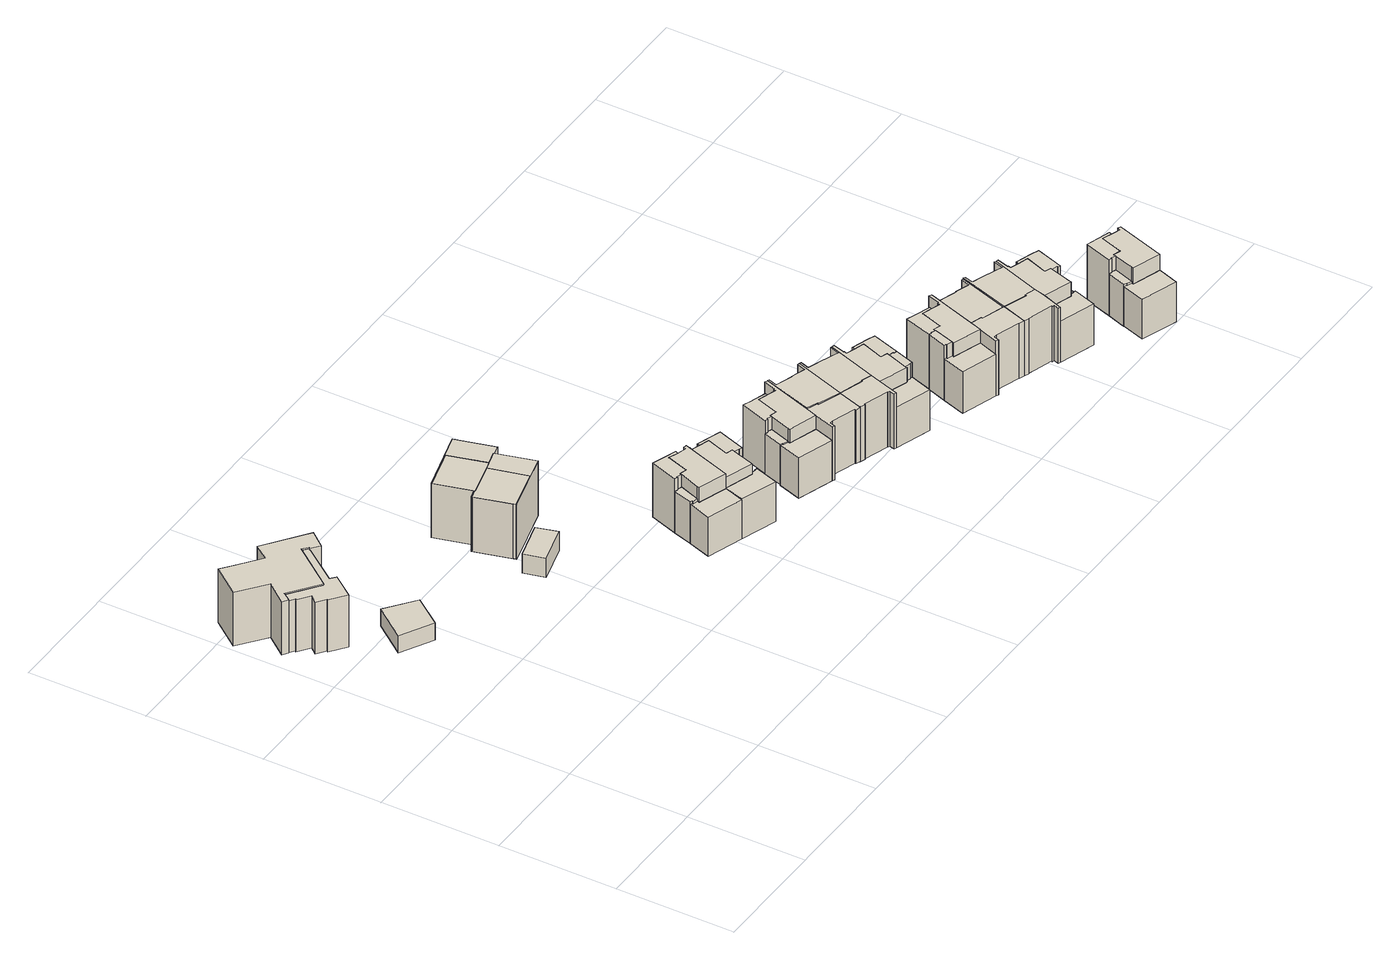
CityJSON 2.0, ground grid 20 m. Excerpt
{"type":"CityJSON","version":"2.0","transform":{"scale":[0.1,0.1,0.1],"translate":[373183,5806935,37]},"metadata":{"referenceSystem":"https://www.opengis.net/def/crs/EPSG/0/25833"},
"CityObjects":{
"building1":{"type":"Building","attributes":{"Gemeindeschluessel":"11000006","function":"31001_1010"},"address":[{"country":"Germany","locality":"Berlin","thoroughfareNumber":"1","thoroughfareName":"Via Tilia"}],"children":["building1-1","building1-2"]},
"building1-1":{"type":"BuildingPart","attributes":{"BezugspunktDach":"2200","measuredHeight":9.8,"storeysAboveGround":3},"parents":["building1"],"geometry":[{"type":"MultiSurface","lod":"1","boundaries":[[[0,1,2,3,4,5,6,7,8,9,10,11,12,13,14,15]],[[16,17,18,19,20,21,22,23,24,25,26,27,28,29,30,31]],[[16,31,15,14]],[[17,16,14,13]],[[18,17,13,12]],[[19,18,12,11]],[[20,19,11,10]],[[21,20,10,9]],[[22,21,9,8]],[[23,22,8,7]],[[24,23,7,6],[32,33,34,35]],[[25,24,33,36,37,34,6,5]],[[26,25,36,38,39,37,5,4]],[[40,39,41,4,3]],[[27,26,38,42]],[[28,27,42,43,44,40,3,2]],[[29,28,2,1]],[[30,29,1,0]],[[31,30,0,15]],[[34,33,32,35]],[[34,37,36,33]],[[37,39,38,36]],[[42,38,41,39,40]],[[40,44,43,42]]]}]},
"building1-2":{"type":"BuildingPart","attributes":{"BezugspunktDach":"2200","measuredHeight":9.55,"storeysAboveGround":3},"parents":["building1"],"geometry":[{"type":"MultiSurface","lod":"1","boundaries":[[[45,46,47,48,49,50,51,52,53,35,34,37,39,40,44]],[[42,38,36,33,32,54,55,56,57,58,59,60,61,62,43]],[[54,32,35,53]],[[55,54,53,52]],[[56,55,52,51]],[[57,56,51,50]],[[58,57,50,49]],[[59,58,49,48]],[[60,59,48,47]],[[61,60,47,46]],[[62,61,46,45]],[[43,62,45,44]],[[43,44,40,42]],[[38,42,40,39]],[[63,36,38,39,37]],[[33,36,37,34]],[[32,33,34,35]]]}]},
"building2":{"type":"Building","attributes":{"Gemeindeschluessel":"11000006","BezugspunktDach":"2200","function":"31001_2463","measuredHeight":3.12,"storeysAboveGround":1},"address":[{"country":"Germany","locality":"Berlin","thoroughfareNumber":"1 (1)","thoroughfareName":"Via Tilia"}],"geometry":[{"type":"Solid","lod":"1","boundaries":[[[[64,65,66,67]],[[68,69,70,71]],[[68,71,67,66]],[[69,68,66,65]],[[70,69,65,64]],[[71,70,64,67]]]]}]},
"building3":{"type":"Building","attributes":{"Gemeindeschluessel":"11000006","BezugspunktDach":"2200","function":"31001_2463","measuredHeight":3.45,"storeysAboveGround":1},"address":[{"country":"Germany","locality":"Berlin","thoroughfareNumber":"25 (1)","thoroughfareName":"Via Tilia"}],"geometry":[{"type":"Solid","lod":"1","boundaries":[[[[72,73,74,75]],[[76,77,78,79]],[[76,79,75,74]],[[77,76,74,73]],[[78,77,73,72]],[[79,78,72,75]]]]}]},
"building4":{"type":"Building","attributes":{"Gemeindeschluessel":"11000006","function":"31001_1010"},"address":[{"country":"Germany","locality":"Berlin","thoroughfareNumber":"25","thoroughfareName":"Via Tilia"}],"children":["building4-1","building4-2"]},
"building4-1":{"type":"BuildingPart","attributes":{"BezugspunktDach":"2200","measuredHeight":10,"storeysAboveGround":3},"parents":["building4"],"geometry":[{"type":"MultiSurface","lod":"1","boundaries":[[[80,81,82,83,84,85,86]],[[87,88,89,90,91,92,93]],[[88,87,85,84]],[[89,88,84,83]],[[87,93,86,85,94]],[[90,89,83,82]],[[91,90,82,81]],[[92,91,81,80]],[[93,92,80,86]]]}]},
"building4-2":{"type":"BuildingPart","attributes":{"BezugspunktDach":"2200","measuredHeight":10.01,"storeysAboveGround":3},"parents":["building4"],"geometry":[{"type":"MultiSurface","lod":"1","boundaries":[[[95,96,97,98,99,83,82,81,80,86,85,100,101]],[[102,87,93,92,91,90,89,103,104,105,106,107,108]],[[102,108,101,100]],[[87,102,100,85]],[[87,85,87,93]],[[92,93,92,80]],[[91,92,91,81]],[[89,90,82,90,89,83]],[[103,89,83,99]],[[104,103,99,98]],[[105,104,98,97]],[[106,105,97,96]],[[107,106,96,95]],[[108,107,95,101]],[[93,87,85,86]],[[86,80,92,93]],[[80,81,91,92]],[[90,91,81,82]]]}]},
"building5":{"type":"Building","attributes":{"Gemeindeschluessel":"11000006","function":"31001_1010"},"address":[{"country":"Germany","locality":"Berlin","thoroughfareNumber":"24","thoroughfareName":"Via Tilia"}],"children":["building5-1","building5-2"]},
"building5-1":{"type":"BuildingPart","attributes":{"BezugspunktDach":"2200","measuredHeight":9.81,"storeysAboveGround":3},"parents":["building5"],"geometry":[{"type":"MultiSurface","lod":"1","boundaries":[[[109,110,111,112,113]],[[114,115,116,117,118]],[[114,118,114,112]],[[115,114,115,111]],[[116,115,111,110]],[[117,116,110,109]],[[117,119,117,118]],[[113,112,114,118]],[[112,111,115,114]],[[118,117,119,109,113]]]}]},
"building5-2":{"type":"BuildingPart","attributes":{"BezugspunktDach":"2200","measuredHeight":9.88,"storeysAboveGround":3},"parents":["building5"],"geometry":[{"type":"MultiSurface","lod":"1","boundaries":[[[100,85,84,120,121,99,98,97,122,123,124]],[[125,126,127,128,115,114,118,117,129,130,131]],[[125,131,124,123]],[[126,125,123,122]],[[127,126,122,97]],[[128,127,97,98]],[[115,128,98,99]],[[114,112,111,115,99,121]],[[113,112,121,120]],[[109,113,132,120,84]],[[129,117,84,85]],[[130,129,85,100]],[[131,130,100,124]],[[115,111,112,114]],[[118,114,112,113]],[[117,118,132,113,109]]]}]},
"building6":{"type":"Building","attributes":{"Gemeindeschluessel":"11000006","BezugspunktDach":"2200","function":"51009_1610","measuredHeight":7.59,"storeysAboveGround":0},"address":[{"country":"Germany","locality":"Berlin"}],"geometry":[{"type":"Solid","lod":"1","boundaries":[[[[133,134,135,136,137,138,139,140]],[[141,142,143,144,145,146,147,148]],[[141,148,140,139]],[[142,141,139,138]],[[143,142,138,137]],[[144,143,137,136]],[[145,144,136,135]],[[146,145,135,134]],[[147,146,134,133]],[[148,147,133,140]]]]}]},
"building7":{"type":"Building","attributes":{"Gemeindeschluessel":"11000006","function":"31001_1010"},"address":[{"country":"Germany","locality":"Berlin","thoroughfareNumber":"36","thoroughfareName":"Stubenrauchstraße"}],"children":["building7-1","building7-2","building7-3"]},
"building7-1":{"type":"BuildingPart","attributes":{"BezugspunktDach":"2200","measuredHeight":9.9,"storeysAboveGround":3},"parents":["building7"],"geometry":[{"type":"MultiSurface","lod":"1","boundaries":[[[149,150,151,152,153,154,155,156,157,158,159]],[[145,144,160,161,162,163,164,165,166,167,168]],[[145,169,170,159,158]],[[144,145,158,157]],[[161,160,156,160,161,171]],[[162,161,155,154],[161,162,154,155]],[[164,163,153,152]],[[165,164,152,151]],[[166,165,151,150]],[[167,166,150,149]],[[170,172,149,159]],[[168,170,169,145]],[[160,144,157,156]],[[171,161,160,156,155]],[[163,162,154,153]],[[168,167,173,172,170]]]}]},
"building7-2":{"type":"BuildingPart","attributes":{"BezugspunktDach":"2200","measuredHeight":7.17,"storeysAboveGround":3},"parents":["building7"],"geometry":[{"type":"MultiSurface","lod":"1","boundaries":[[[174,172,170,169,175,176,177,178]],[[148,147,146,145,168,167,179,180]],[[148,180,178,177]],[[147,148,177,176]],[[146,147,176,175]],[[145,146,175,169]],[[145,169,145,168]],[[168,181,168,167]],[[179,167,172,174]],[[180,179,174,178]],[[168,145,169,170]],[[167,168,181,170,172]]]}]},
"building7-3":{"type":"BuildingPart","attributes":{"BezugspunktDach":"2200","measuredHeight":9.88,"storeysAboveGround":3},"parents":["building7"],"geometry":[{"type":"MultiSurface","lod":"1","boundaries":[[[182,183,157,156,155,154,153,184,185,186]],[[187,188,163,162,161,160,144,143,142,141]],[[187,141,186,185]],[[188,187,185,184]],[[163,188,184,153]],[[143,144,157,183]],[[142,143,183,182]],[[141,142,182,186]],[[162,163,153,154]],[[162,154,155,161]],[[160,161,155,156,189]],[[160,156,157,144]]]}]},
"building8":{"type":"Building","attributes":{"Gemeindeschluessel":"11000006","function":"31001_1010"},"address":[{"country":"Germany","locality":"Berlin","thoroughfareNumber":"38","thoroughfareName":"Stubenrauchstraße"}],"children":["building8-1","building8-2","building8-3"]},
"building8-1":{"type":"BuildingPart","attributes":{"BezugspunktDach":"2200","measuredHeight":9.18,"storeysAboveGround":3},"parents":["building8"],"geometry":[{"type":"MultiSurface","lod":"1","boundaries":[[[190,191,192,193,194,195,196,197,198,199,200]],[[166,201,202,203,204,205,206,207,208,209,167]],[[166,167,200,199]],[[201,166,199,198]],[[202,201,198,197]],[[203,202,197,196]],[[204,203,196,210,211]],[[205,204,211,212]],[[206,205,194,212,213]],[[207,206,213,214,192]],[[208,207,192,191]],[[215,216,191,190]],[[167,217,215,209,190,200]],[[211,210,196,195]],[[212,211,195,194]],[[213,212,194,193,218]],[[193,192,214,213]],[[209,208,216,215]],[[209,215,217,167]]]}]},
"building8-2":{"type":"BuildingPart","attributes":{"BezugspunktDach":"2200","measuredHeight":7.27,"storeysAboveGround":3},"parents":["building8"],"geometry":[{"type":"MultiSurface","lod":"1","boundaries":[[[219,220,221,222,216,215,217,223]],[[167,209,208,224,225,226,227,179]],[[167,179,223,217]],[[209,167,217,167,209,215]],[[209,215,209,208]],[[224,208,216,222]],[[225,224,222,221]],[[226,225,221,220]],[[227,226,220,219]],[[179,227,219,223]],[[208,209,215,216]]]}]},
"building8-3":{"type":"BuildingPart","attributes":{"BezugspunktDach":"2200","measuredHeight":9.13,"storeysAboveGround":3},"parents":["building8"],"geometry":[{"type":"Solid","lod":"1","boundaries":[[[[195,194,193,192,228,229,230,231,232,196]],[[233,234,235,236,237,214,213,212,211,210]],[[233,210,196,232]],[[234,233,232,231]],[[235,234,231,230]],[[236,235,230,229]],[[237,236,229,228]],[[214,237,228,192]],[[213,214,192,193]],[[212,213,193,194]],[[211,212,194,195]],[[211,195,196,210]]]]}]},
"building9":{"type":"Building","attributes":{"Gemeindeschluessel":"11000006","BezugspunktDach":"2200","function":"51009_1610","measuredHeight":3,"storeysAboveGround":0},"address":[{"country":"Germany","locality":"Berlin"}],"geometry":[{"type":"Solid","lod":"1","boundaries":[[[[238,239,240,241,242,243,244,245]],[[214,237,236,235,246,247,248,249]],[[214,249,245,244]],[[237,214,244,243]],[[236,237,243,242]],[[235,236,242,241]],[[246,235,241,240]],[[247,246,240,239]],[[248,247,239,238]],[[249,248,238,245]]]]}]},
"building10":{"type":"Building","attributes":{"Gemeindeschluessel":"11000006","BezugspunktDach":"2200","function":"51009_1610","measuredHeight":7.39,"storeysAboveGround":0},"address":[{"country":"Germany","locality":"Berlin"}],"geometry":[{"type":"Solid","lod":"1","boundaries":[[[[250,251,252,253,254,255,256,257]],[[258,259,260,261,262,263,264,265]],[[258,265,257,256]],[[259,258,256,255]],[[260,259,255,254]],[[261,260,254,253]],[[262,261,253,252]],[[263,262,252,251]],[[264,263,251,250]],[[265,264,250,257]]]]}]},
"building11":{"type":"Building","attributes":{"Gemeindeschluessel":"11000006","function":"31001_1010"},"address":[{"country":"Germany","locality":"Berlin","thoroughfareNumber":"40","thoroughfareName":"Stubenrauchstraße"}],"children":["building11-1","building11-2","building11-3"]},
"building11-1":{"type":"BuildingPart","attributes":{"BezugspunktDach":"2200","measuredHeight":9.84,"storeysAboveGround":3},"parents":["building11"],"geometry":[{"type":"MultiSurface","lod":"1","boundaries":[[[266,267,268,269,270,271,272,273,274,275,276,277,278,279]],[[262,261,280,281,282,283,284,285,286,287,288,289,290,291]],[[292,293,279,278]],[[261,262,278,277]],[[280,261,294,295,276]],[[281,280,276,295,296]],[[282,281,275,296,297]],[[283,282,274,297,298]],[[284,283,273,272]],[[285,284,272,271]],[[286,285,271,270]],[[287,286,270,269]],[[288,287,269,268]],[[289,288,268,267]],[[290,289,267,266]],[[291,293,299,290,266,279]],[[262,291,293,292]],[[277,276,295,294]],[[296,295,276,275]],[[297,296,275,274]],[[298,297,274,273]],[[290,299,293,291]]]}]},
"building11-2":{"type":"BuildingPart","attributes":{"BezugspunktDach":"2200","measuredHeight":9.75,"storeysAboveGround":3},"parents":["building11"],"geometry":[{"type":"Solid","lod":"1","boundaries":[[[[300,301,277,276,275,274,273,302,303,304,305]],[[306,307,308,298,297,296,295,294,309,310,311]],[[306,311,305,304]],[[307,306,304,303]],[[308,307,303,302]],[[298,308,302,273]],[[309,294,277,301]],[[310,309,301,300]],[[311,310,300,305]],[[298,273,274,297]],[[296,297,274,275]],[[295,296,275,276]],[[294,295,276,277]]]]}]},
"building11-3":{"type":"BuildingPart","attributes":{"BezugspunktDach":"2200","measuredHeight":7.32,"storeysAboveGround":3},"parents":["building11"],"geometry":[{"type":"MultiSurface","lod":"1","boundaries":[[[312,299,293,292,313,314,315,316]],[[317,318,319,320,321,322,323,324]],[[317,324,316,315]],[[318,317,315,314]],[[319,318,314,313]],[[320,319,313,292]],[[321,320,292,262,291]],[[322,321,293,291,290,325]],[[323,322,299,312]],[[324,323,312,316]],[[291,262,292,293]],[[325,290,291,293,299]]]}]},
"building12":{"type":"Building","attributes":{"Gemeindeschluessel":"11000006","function":"31001_1010"},"address":[{"country":"Germany","locality":"Berlin","thoroughfareNumber":"42","thoroughfareName":"Stubenrauchstraße"}],"children":["building12-1","building12-2","building12-3"]},
"building12-1":{"type":"BuildingPart","attributes":{"BezugspunktDach":"2200","measuredHeight":9.93,"storeysAboveGround":3},"parents":["building12"],"geometry":[{"type":"MultiSurface","lod":"1","boundaries":[[[326,327,328,329,330,331,332,333,334,335,336,337]],[[288,338,339,340,341,342,343,344,345,346,347,289]],[[288,289,337,336]],[[338,288,336,335]],[[339,338,348,349,350,351,335,334]],[[352,350,334,333]],[[340,339,349,353]],[[341,340,333,332]],[[342,341,332,331]],[[343,342,331,330]],[[344,343,330,329]],[[345,344,329,328]],[[354,355,356,357,328,327]],[[358,355,327,326]],[[289,267,358,359,326,337]],[[351,350,349,348]],[[353,349,350,352]],[[346,345,357,356,355,354]],[[360,347,346,361,355,358]],[[347,359,358,267,289]]]}]},
"building12-2":{"type":"BuildingPart","attributes":{"BezugspunktDach":"2200","measuredHeight":9.9,"storeysAboveGround":3},"parents":["building12"],"geometry":[{"type":"MultiSurface","lod":"1","boundaries":[[[362,363,364,365,366,367,368,356,355,358,267,266,369]],[[322,370,371,372,373,374,375,376,377,378,379,380,323]],[[322,323,369,266]],[[370,322,266,267]],[[371,370,289,347,381]],[[372,371,358,347,346]],[[373,372,346,345]],[[374,373,356,368]],[[375,374,368,367]],[[376,375,367,366]],[[377,376,366,365]],[[378,377,365,364]],[[379,378,364,363]],[[380,379,363,362]],[[323,380,362,369]],[[381,347,289,382,267,358]],[[346,347,358,355]],[[345,346,361,355,356]]]}]},
"building12-3":{"type":"BuildingPart","attributes":{"BezugspunktDach":"2200","measuredHeight":7.1,"storeysAboveGround":3},"parents":["building12"],"geometry":[{"type":"Solid","lod":"1","boundaries":[[[[352,383,384,351,350]],[[348,385,386,353,349]],[[385,348,351,384]],[[386,385,384,383]],[[353,386,383,352]],[[349,350,351,348]],[[349,353,352,350]]]]}]},
"building13":{"type":"Building","attributes":{"Gemeindeschluessel":"11000006","function":"31001_1010"},"address":[{"country":"Germany","locality":"Berlin","thoroughfareNumber":"44","thoroughfareName":"Stubenrauchstraße"}],"children":["building13-1","building13-2","building13-3"]},
"building13-1":{"type":"BuildingPart","attributes":{"BezugspunktDach":"2200","measuredHeight":9.98,"storeysAboveGround":3},"parents":["building13"],"geometry":[{"type":"MultiSurface","lod":"1","boundaries":[[[387,388,389,390,391,392,393,394,395,329,328]],[[396,397,398,399,400,401,402,403,404,405,373]],[[396,373,328,329]],[[397,396,329,395]],[[398,397,395,394]],[[399,398,394,393]],[[400,399,406,407,408,409,393,392]],[[410,408,407,411,401,400,392,391]],[[402,401,391,390]],[[403,402,390,389]],[[409,408,407,406]],[[411,407,408,410]],[[404,403,389,388]],[[404,388,387,405]],[[373,405,387,328,412]]]}]},
"building13-2":{"type":"BuildingPart","attributes":{"BezugspunktDach":"2200","measuredHeight":10.04,"storeysAboveGround":3},"parents":["building13"],"geometry":[{"type":"MultiSurface","lod":"1","boundaries":[[[413,414,415,416,417,418,419,420,389,388,387,328,421]],[[422,423,424,425,426,427,428,429,430,431,432,433,434]],[[422,434,421,328]],[[423,422,373,405]],[[424,423,405,404]],[[425,424,388,404,403]],[[426,425,389,420]],[[427,426,420,419]],[[428,427,419,418]],[[429,428,418,417]],[[430,429,417,416]],[[431,430,416,415]],[[432,431,415,414]],[[433,432,414,413]],[[434,433,413,421]],[[405,373,328,387]],[[404,405,387,388]],[[403,404,388,389,435]]]}]},
"building13-3":{"type":"BuildingPart","attributes":{"BezugspunktDach":"2200","measuredHeight":7.15,"storeysAboveGround":3},"parents":["building13"],"geometry":[{"type":"MultiSurface","lod":"1","boundaries":[[[408,410,436,409]],[[437,411,407,406]],[[437,406,409,436]],[[411,437,436,410]],[[407,411,410,408]],[[438,406,407,439,408,409]]]}]},
"building14":{"type":"Building","attributes":{"Gemeindeschluessel":"11000006","function":"31001_1010"},"address":[{"country":"Germany","locality":"Berlin","thoroughfareNumber":"46","thoroughfareName":"Stubenrauchstraße"}],"children":["building14-1","building14-2","building14-3"]},
"building14-1":{"type":"BuildingPart","attributes":{"BezugspunktDach":"2200","measuredHeight":10.05,"storeysAboveGround":3},"parents":["building14"],"geometry":[{"type":"MultiSurface","lod":"1","boundaries":[[[440,441,442,443,444,445,446,447,448,449,450,390,389,420]],[[425,451,452,453,454,455,456,457,458,459,460,461,462,426]],[[425,426,420,389]],[[451,425,389,390]],[[452,451,390,450]],[[453,452,450,449]],[[454,453,449,448]],[[455,454,448,447]],[[456,455,447,446]],[[457,456,463,464,445]],[[458,457,464,465]],[[459,458,444,465,466]],[[460,459,443,466,467]],[[461,460,442,441]],[[462,468,469,470,441,440]],[[471,468,472,440,420]],[[446,445,464,463]],[[465,464,445,444]],[[466,465,444,443]],[[467,466,443,442]],[[461,470,469,468,462]],[[473,426,462,472,468,471]]]}]},
"building14-2":{"type":"BuildingPart","attributes":{"BezugspunktDach":"2200","measuredHeight":9.99,"storeysAboveGround":3},"parents":["building14"],"geometry":[{"type":"Solid","lod":"1","boundaries":[[[[445,444,443,442,474,475,476,477,478,479,446]],[[480,481,482,483,484,485,467,466,465,464,463]],[[480,463,446,479]],[[481,480,479,478]],[[482,481,478,477]],[[483,482,477,476]],[[484,483,476,475]],[[485,484,475,474]],[[467,485,474,442]],[[466,467,442,443]],[[465,466,443,444]],[[464,465,444,445]],[[463,464,445,446]]]]}]},
"building14-3":{"type":"BuildingPart","attributes":{"BezugspunktDach":"2200","measuredHeight":7.41,"storeysAboveGround":3},"parents":["building14"],"geometry":[{"type":"MultiSurface","lod":"1","boundaries":[[[486,487,488,489,469,468,471,490]],[[426,462,461,491,492,493,494,427]],[[426,427,490,471]],[[462,495,462,461]],[[491,461,469,489]],[[492,491,489,488]],[[493,492,488,487]],[[494,493,487,486]],[[427,494,486,490]],[[462,426,471,468,496]],[[461,462,495,468,469]]]}]},
"building15":{"type":"Building","attributes":{"Gemeindeschluessel":"11000006","BezugspunktDach":"2200","function":"51009_1610","measuredHeight":10.05,"storeysAboveGround":0},"address":[{"country":"Germany","locality":"Berlin"}],"geometry":[{"type":"Solid","lod":"1","boundaries":[[[[497,498,499,476,475,474,442,441]],[[460,500,501,502,493,492,491,461]],[[460,461,441,442]],[[500,460,442,474]],[[501,500,474,475]],[[502,501,475,476]],[[493,502,476,499]],[[492,493,499,498]],[[491,492,498,497]],[[461,491,497,441]]]]}]},
"building16":{"type":"Building","attributes":{"Gemeindeschluessel":"11000006","BezugspunktDach":"2200","function":"51009_1610","measuredHeight":10.04,"storeysAboveGround":0},"address":[{"country":"Germany","locality":"Berlin"}],"geometry":[{"type":"Solid","lod":"1","boundaries":[[[[503,504,505,506,507,508,509,510]],[[511,512,513,514,515,516,517,518]],[[511,518,510,509]],[[512,511,509,508]],[[513,512,508,507]],[[514,513,507,506]],[[515,514,506,505]],[[516,515,505,504]],[[517,516,504,503]],[[518,517,503,510]]]]}]},
"building17":{"type":"Building","attributes":{"Gemeindeschluessel":"11000006","function":"31001_1010"},"address":[{"country":"Germany","locality":"Berlin","thoroughfareNumber":"48","thoroughfareName":"Stubenrauchstraße"}],"children":["building17-1","building17-2","building17-3"]},
"building17-1":{"type":"BuildingPart","attributes":{"BezugspunktDach":"2200","measuredHeight":10.05,"storeysAboveGround":3},"parents":["building17"],"geometry":[{"type":"MultiSurface","lod":"1","boundaries":[[[519,520,521,522,523,524,525,526,527,528,529,506,505,530]],[[515,514,531,532,533,534,535,536,537,538,539,540,541,542]],[[515,542,543,542,515,544,545,530,505]],[[514,515,505,506]],[[531,514,546,547]],[[532,531,529,547,548]],[[533,532,528,548,549]],[[534,533,549,550]],[[535,534,526,525]],[[536,535,525,524]],[[537,536,524,523]],[[538,537,523,522]],[[539,538,522,521]],[[540,539,521,520]],[[541,540,520,519]],[[545,551,519,530]],[[545,544,515,542,543]],[[547,546,506,529]],[[548,547,529,528]],[[549,548,528,527]],[[550,549,527,526]],[[542,541,551,545]]]}]},
"building17-2":{"type":"BuildingPart","attributes":{"BezugspunktDach":"2200","measuredHeight":10.02,"storeysAboveGround":3},"parents":["building17"],"geometry":[{"type":"MultiSurface","lod":"1","boundaries":[[[508,507,506,529,528,527,526,552,553,554,509]],[[555,556,557,550,549,548,547,546,558,559,560]],[[555,560,509,554]],[[556,555,554,553]],[[557,556,553,552]],[[550,557,552,526]],[[558,546,506,507]],[[559,558,507,508]],[[560,559,508,509]],[[561,549,550,526,527]],[[548,549,527,528]],[[547,548,528,529]],[[547,529,506,546]]]}]},
"building17-3":{"type":"BuildingPart","attributes":{"BezugspunktDach":"2200","measuredHeight":7.55,"storeysAboveGround":3},"parents":["building17"],"geometry":[{"type":"MultiSurface","lod":"1","boundaries":[[[562,551,545,544,563,564,565,566]],[[518,517,516,515,542,541,567,568]],[[518,568,566,565]],[[517,518,565,564]],[[516,517,564,563]],[[515,516,563,544]],[[567,541,551,562]],[[568,567,562,566]],[[542,515,569,544,545]],[[570,541,542,571,545,551]]]}]},
"building18":{"type":"Building","attributes":{"Gemeindeschluessel":"11000006","function":"31001_1010"},"address":[{"country":"Germany","locality":"Berlin","thoroughfareNumber":"50","thoroughfareName":"Stubenrauchstraße"}],"children":["building18-1","building18-2","building18-3"]},
"building18-1":{"type":"BuildingPart","attributes":{"BezugspunktDach":"2200","measuredHeight":9.9,"storeysAboveGround":3},"parents":["building18"],"geometry":[{"type":"MultiSurface","lod":"1","boundaries":[[[572,573,574,575,576,577,578,579,580,581,582,583]],[[539,584,585,586,587,588,589,590,591,592,593,540]],[[539,540,583,582]],[[584,539,582,581]],[[594,595,584,581,580]],[[586,596,594,580,579]],[[587,586,579,578]],[[588,587,578,577]],[[589,588,577,576]],[[590,589,576,575]],[[591,590,575,574]],[[592,573,592,593]],[[540,593,572,593,540,583]],[[585,584,595,594]],[[594,596,586,585]],[[592,591,574,573]],[[593,592,573,572]]]}]},
"building18-2":{"type":"BuildingPart","attributes":{"BezugspunktDach":"2200","measuredHeight":7.67,"storeysAboveGround":3},"parents":["building18"],"geometry":[{"type":"Solid","lod":"1","boundaries":[[[[596,597,598,595,594]],[[584,599,587,586,585]],[[599,584,595,598]],[[587,599,598,597]],[[586,587,597,596]],[[584,585,594,595]],[[596,594,585,586]]]]}]},
"building18-3":{"type":"BuildingPart","attributes":{"BezugspunktDach":"2200","measuredHeight":10.04,"storeysAboveGround":3},"parents":["building18"],"geometry":[{"type":"MultiSurface","lod":"1","boundaries":[[[600,601,602,603,604,605,606,607,608,609,520,519,610]],[[541,540,593,592,591,611,612,613,614,615,616,617,567]],[[541,567,610,519]],[[540,541,519,520]],[[572,583,520,609]],[[573,572,609,608]],[[618,574,573,592,608,607]],[[611,591,607,606]],[[612,611,606,605]],[[613,612,605,604]],[[614,613,604,603]],[[615,614,603,602]],[[616,615,602,601]],[[617,616,601,600]],[[567,617,600,610]],[[619,593,540,583,572]],[[592,593,572,573]],[[591,592,573,574,618]]]}]},
"building19":{"type":"Building","attributes":{"Gemeindeschluessel":"11000006","function":"31001_1010"},"address":[{"country":"Germany","locality":"Berlin","thoroughfareNumber":"52","thoroughfareName":"Stubenrauchstraße"}],"children":["building19-1","building19-2","building19-3"]},
"building19-1":{"type":"BuildingPart","attributes":{"BezugspunktDach":"2200","measuredHeight":10.08,"storeysAboveGround":3},"parents":["building19"],"geometry":[{"type":"MultiSurface","lod":"1","boundaries":[[[620,621,622,623,624,625,626,627,628,629,607]],[[590,630,631,632,633,634,635,636,637,638,591]],[[590,591,607,629]],[[630,590,629,628]],[[631,630,628,627]],[[632,631,627,626]],[[639,640,632,626,625]],[[634,641,639,633,625,624]],[[635,634,624,623]],[[636,635,623,622]],[[622,636,637,642,637,636,622,621]],[[643,633,632,640,639]],[[633,639,641,634]],[[638,637,621,620]],[[591,638,620,607]]]}]},
"building19-2":{"type":"BuildingPart","attributes":{"BezugspunktDach":"2200","measuredHeight":10.06,"storeysAboveGround":3},"parents":["building19"],"geometry":[{"type":"MultiSurface","lod":"1","boundaries":[[[644,645,646,647,648,649,650,651,622,621,620,607,606]],[[591,638,637,636,652,653,654,655,656,657,658,659,611]],[[591,611,606,607]],[[652,636,622,651]],[[653,652,651,650]],[[654,653,650,649]],[[655,654,649,648]],[[656,655,648,647]],[[657,656,647,646]],[[658,657,646,645]],[[659,658,645,644]],[[611,659,644,606]],[[638,591,607,620]],[[637,638,660,620,621]],[[636,637,661,621,622]]]}]},
"building19-3":{"type":"BuildingPart","attributes":{"BezugspunktDach":"2200","measuredHeight":7.5,"storeysAboveGround":3},"parents":["building19"],"geometry":[{"type":"MultiSurface","lod":"1","boundaries":[[[639,641,662,640]],[[663,634,633,632]],[[663,632,640,662]],[[634,663,662,641]],[[634,641,639,633]],[[664,632,633,639,640]]]}]},
"building20":{"type":"Building","attributes":{"Gemeindeschluessel":"11000006","function":"31001_1010"},"address":[{"country":"Germany","locality":"Berlin","thoroughfareNumber":"54","thoroughfareName":"Stubenrauchstraße"}],"children":["building20-1","building20-2","building20-3"]},
"building20-1":{"type":"BuildingPart","attributes":{"BezugspunktDach":"2200","measuredHeight":10.07,"storeysAboveGround":3},"parents":["building20"],"geometry":[{"type":"MultiSurface","lod":"1","boundaries":[[[665,666,667,668,669,670,671,672,673,674,675,623,622,651]],[[636,635,676,677,678,679,680,681,682,683,684,685,686,652]],[[636,652,651,622]],[[635,636,622,623]],[[676,635,623,675]],[[677,676,675,674]],[[678,677,674,673]],[[679,678,673,672]],[[680,679,672,671]],[[681,680,671,670],[680,681,670,671]],[[681,670,681,682]],[[685,684,667,666]],[[686,685,686,687,688,666,665]],[[689,687,665,651]],[[652,686,652,690]],[[682,681,670,669,691]],[[683,682,669,668]],[[684,683,668,667]],[[688,687,686,685]],[[690,652,686,687,689]]]}]},
"building20-2":{"type":"BuildingPart","attributes":{"BezugspunktDach":"2200","measuredHeight":10.07,"storeysAboveGround":3},"parents":["building20"],"geometry":[{"type":"MultiSurface","lod":"1","boundaries":[[[670,669,668,667,692,693,694,695,696,697,671]],[[698,699,700,701,702,703,684,683,682,681,680]],[[698,680,671,697]],[[699,698,697,696]],[[700,699,696,695]],[[701,700,695,694]],[[702,701,694,693]],[[703,702,693,692]],[[684,703,692,667]],[[683,684,667,668]],[[704,682,683,668,669]],[[681,682,669,670]],[[705,680,681,670,671]]]}]},
"building20-3":{"type":"BuildingPart","attributes":{"BezugspunktDach":"2200","measuredHeight":7.44,"storeysAboveGround":3},"parents":["building20"],"geometry":[{"type":"Solid","lod":"1","boundaries":[[[[706,707,708,709,688,687,689,710]],[[652,686,685,711,712,713,714,653]],[[652,653,710,689]],[[711,685,688,709]],[[712,711,709,708]],[[713,712,708,707]],[[714,713,707,706]],[[653,714,706,710]],[[686,652,689,687]],[[686,687,688,685]]]]}]},
"building21":{"type":"Building","attributes":{"Gemeindeschluessel":"11000006","BezugspunktDach":"2200","function":"51009_1610","measuredHeight":7.04,"storeysAboveGround":0},"address":[{"country":"Germany","locality":"Berlin"}],"geometry":[{"type":"Solid","lod":"1","boundaries":[[[[715,716,717,718,719,720,721,722]],[[684,703,702,701,713,712,711,685]],[[684,685,722,721]],[[703,684,721,720]],[[702,703,720,719]],[[701,702,719,718]],[[713,701,718,717]],[[712,713,717,716]],[[711,712,716,715]],[[685,711,715,722]]]]}]},
"building22":{"type":"Building","attributes":{"Gemeindeschluessel":"11000006","BezugspunktDach":"2200","function":"51009_1610","measuredHeight":7.71,"storeysAboveGround":0},"address":[{"country":"Germany","locality":"Berlin"}],"geometry":[{"type":"Solid","lod":"1","boundaries":[[[[723,724,725,726,727,728,729,730]],[[731,732,733,734,735,736,737,738]],[[731,738,730,729]],[[732,731,729,728]],[[733,732,728,727]],[[734,733,727,726]],[[735,734,726,725]],[[736,735,725,724]],[[737,736,724,723]],[[738,737,723,730]]]]}]},
"building23":{"type":"Building","attributes":{"Gemeindeschluessel":"11000006","function":"31001_1010"},"address":[{"country":"Germany","locality":"Berlin","thoroughfareNumber":"56","thoroughfareName":"Stubenrauchstraße"}],"children":["building23-1","building23-2","building23-3"]},
"building23-1":{"type":"BuildingPart","attributes":{"BezugspunktDach":"2200","measuredHeight":10.24,"storeysAboveGround":3},"parents":["building23"],"geometry":[{"type":"MultiSurface","lod":"1","boundaries":[[[739,740,741,742,743,744,745,746,747,748,749]],[[735,734,750,751,752,753,754,755,756,757,758]],[[735,758,759,760,761,762,749,748]],[[734,735,748,747]],[[754,753,743,742]],[[755,754,742,741]],[[756,755,741,740]],[[757,756,740,739]],[[758,757,763,759,762,764,739,749]],[[762,761,760,759]],[[750,734,747,746]],[[750,746,745,751]],[[752,751,745,744]],[[753,752,744,743]],[[764,762,759,763]]]}]},
"building23-2":{"type":"BuildingPart","attributes":{"BezugspunktDach":"2200","measuredHeight":10.26,"storeysAboveGround":3},"parents":["building23"],"geometry":[{"type":"Solid","lod":"1","boundaries":[[[[765,766,747,746,745,744,743,767,768,769]],[[770,771,753,752,751,750,734,733,732,731]],[[770,731,769,768]],[[771,770,768,767]],[[753,771,767,743]],[[750,751,750,746]],[[750,746,750,734]],[[733,734,747,766]],[[732,733,766,765]],[[731,732,765,769]],[[752,753,743,744]],[[751,752,744,745]],[[745,746,750,751]],[[734,750,746,747]]]]}]},
"building23-3":{"type":"BuildingPart","attributes":{"BezugspunktDach":"2200","measuredHeight":7.35,"storeysAboveGround":3},"parents":["building23"],"geometry":[{"type":"Solid","lod":"1","boundaries":[[[[772,764,762,761,773,774,775,776]],[[777,778,779,760,759,763,780,781]],[[777,781,776,775]],[[778,777,775,774]],[[779,778,774,773]],[[760,779,773,761]],[[780,763,764,772]],[[781,780,772,776]],[[759,760,761,762]],[[763,759,762,764]]]]}]}
},
"vertices":[
[48,737,106],[20,701,106],[29,695,106],[39,708,106],[88,671,106],[142,742,106],[152,734,106],[150,732,106],[164,721,106],[185,747,106],[115,800,106],[97,776,106],[93,779,106],[58,806,106],[39,821,106],[2,773,106],[39,821,8],[58,806,8],[93,779,8],[97,776,8],[115,800,8],[185,747,8],[164,721,8],[150,732,8],[152,734,8],[142,742,8],[88,671,8],[39,708,8],[29,695,8],[20,701,8],[48,737,8],[2,773,8],[150,732,9],[152,734,9],[152,734,104],[150,732,104],[142,742,9],[142,742,104],[88,671,9],[88,671,104],[39,708,104],[88,671,69],[39,708,9],[29,695,9],[29,695,104],
[38,688,104],[36,687,104],[56,672,104],[46,660,104],[61,649,104],[60,647,104],[86,627,104],[114,664,104],[105,672,104],[105,672,9],[114,664,9],[86,627,9],[60,647,9],[61,649,9],[46,660,9],[56,672,9],[36,687,9],[38,688,9],[142,742,67],
[165,528,40],[201,576,40],[153,613,40],[111,558,40],[153,613,9],[201,576,9],[165,528,9],[111,558,9],
[383,470,38],[448,487,38],[438,523,38],[374,506,38],[438,523,3],[448,487,3],[383,470,3],[374,506,3],
[396,529,105],[465,547,105],[449,610,105],[448,611,105],[393,597,105],[392,598,105],[379,594,105],[392,598,5],[393,597,5],[448,611,5],[449,610,5],[465,547,5],[396,529,5],[379,594,5],[392,598,60],
[396,528,105],[502,556,105],[485,619,105],[484,621,105],[462,615,105],[392,599,105],[378,595,105],[392,599,5],[462,615,5],[484,621,5],[485,619,5],[502,556,5],[396,528,5],[378,595,5],
[393,597,104],[448,611,104],[462,615,104],[445,679,104],[376,661,104],[445,679,6],[462,615,6],[448,611,6],[393,597,6],[376,661,6],[393,597,30],
[376,661,105],[445,679,105],[500,623,105],[482,690,105],[375,661,105],[482,690,6],[500,623,6],[485,619,6],[484,621,6],[392,598,6],[392,599,6],[375,661,6],[376,661,80],
[565,332,79],[565,330,79],[573,328,79],[585,362,79],[576,365,79],[576,363,79],[571,365,79],[561,333,79],[571,365,3],[576,363,3],[576,365,3],[585,362,3],[573,328,3],[565,330,3],[565,332,3],[561,333,3],
[620,308,102],[648,392,102],[642,393,102],[641,389,102],[626,393,102],[610,399,102],[598,362,102],[586,365,102],[585,362,102],[573,328,102],[572,324,102],[586,365,3],[598,362,3],[610,399,3],[626,393,3],[641,389,3],[642,393,3],[648,392,3],[620,308,3],[572,324,3],[573,328,75],[572,324,75],[598,362,63],[620,308,75],[620,308,33],
[609,274,75],[565,330,75],[565,332,75],[561,333,75],[548,294,75],[609,274,3],[548,294,3],[572,324,58],
[576,363,102],[576,365,102],[628,398,102],[587,412,102],[571,365,102],[587,412,3],[628,398,3],[586,365,28],
[668,292,95],[669,295,95],[680,330,95],[682,334,95],[670,337,95],[683,375,95],[667,380,95],[652,385,95],[654,390,95],[648,392,95],[620,308,95],[654,390,3],[652,385,3],[667,380,3],[683,375,3],[670,337,3],[682,334,3],[680,330,3],[669,295,3],[668,292,3],[667,380,4],[683,375,4],[670,337,4],[682,334,4],[680,330,4],[668,292,76],[669,295,76],[620,308,76],[682,334,22],
[670,253,76],[683,293,76],[678,294,76],[678,293,76],[609,274,76],[678,293,3],[678,294,3],[683,293,3],[670,253,3],
[689,327,95],[689,326,95],[693,324,95],[709,371,95],[668,385,95],[668,385,4],[709,371,4],[693,324,4],[689,326,4],[689,327,4],
[678,293,34],[678,294,34],[683,293,34],[693,324,34],[689,326,34],[689,327,34],[680,330,34],[669,295,34],[683,293,4],[678,294,4],[678,293,4],[669,295,4],
[753,291,77],[753,290,77],[761,287,77],[773,322,77],[765,325,77],[764,323,77],[759,325,77],[749,293,77],[759,325,3],[764,323,3],[765,325,3],[773,322,3],[761,287,3],[753,290,3],[753,291,3],[749,293,3],
[808,268,101],[815,288,101],[843,371,101],[838,373,101],[831,353,101],[830,353,101],[829,349,101],[814,354,101],[798,359,101],[786,322,101],[774,325,101],[773,322,101],[761,287,101],[760,284,101],[774,325,3],[786,322,3],[798,359,3],[814,354,3],[829,349,3],[830,353,3],[831,353,3],[838,373,3],[843,371,3],[815,288,3],[808,268,3],[760,284,3],[761,287,76],[760,284,76],[773,322,4],[774,325,4],[786,322,4],[798,359,4],[814,354,4],[808,268,76],
[764,323,101],[765,325,101],[815,358,101],[788,367,101],[775,372,101],[759,325,101],[775,372,4],[788,367,4],[815,358,4],[765,325,4],[764,323,4],[759,325,4],
[797,234,76],[753,290,76],[753,291,76],[749,293,76],[736,254,76],[749,293,2],[753,291,2],[753,290,2],[761,287,2],[760,284,2],[808,268,2],[797,234,2],[736,254,2],[808,268,9],
[834,281,102],[833,279,102],[872,265,102],[901,352,102],[898,353,102],[893,338,102],[869,346,102],[869,345,102],[840,355,102],[845,370,102],[843,371,102],[815,288,102],[845,370,3],[840,355,3],[869,345,3],[869,346,3],[893,338,3],[898,353,3],[901,352,3],[872,265,3],[833,279,3],[834,281,3],[845,370,4],[840,355,4],[840,355,75],[845,370,75],[869,345,75],[869,345,4],[833,279,29],[833,279,101],[872,265,101],[872,265,52],[834,281,101],[834,281,27],[834,281,95],[833,279,52],
[801,232,101],[804,241,101],[808,240,101],[808,241,101],[850,227,101],[850,225,101],[858,223,101],[797,234,101],[815,288,2],[834,281,2],[833,279,2],[872,265,2],[858,223,2],[850,225,2],[850,227,2],[808,241,2],[808,240,2],[804,241,2],[801,232,2],[834,281,36],[815,288,52],
[869,346,75],[874,360,75],[874,360,4],[869,346,4],
[912,252,102],[913,254,102],[931,248,102],[959,332,102],[957,333,102],[952,317,102],[923,328,102],[899,336,102],[904,351,102],[901,352,2],[904,351,2],[899,336,2],[923,328,2],[952,317,2],[957,333,2],[959,332,2],[931,248,2],[913,254,2],[912,252,2],[923,328,3],[952,317,3],[952,317,75],[923,328,75],[957,333,75],[957,333,3],[872,265,30],
[867,220,102],[867,221,102],[909,207,102],[909,206,102],[912,205,102],[910,196,102],[914,195,102],[925,230,102],[858,223,102],[872,265,1],[912,252,1],[913,254,1],[931,248,1],[925,230,1],[914,195,1],[910,196,1],[912,205,1],[909,206,1],[909,207,1],[867,221,1],[867,220,1],[858,223,1],[931,248,82],
[928,343,75],[928,343,3],[923,328,42],[952,317,21],
[974,213,102],[974,216,102],[986,251,102],[987,255,102],[976,259,102],[989,296,102],[972,301,102],[957,306,102],[959,311,102],[958,311,102],[964,331,102],[959,332,1],[964,331,1],[958,311,1],[959,311,1],[957,306,1],[972,301,1],[989,296,1],[976,259,1],[987,255,1],[986,251,1],[974,216,1],[974,213,1],[972,301,2],[989,296,2],[976,259,2],[987,255,2],[986,251,2],[974,213,75],[974,216,75],[974,216,45],[925,230,75],[974,213,39],[925,230,46],
[994,249,102],[994,247,102],[999,246,102],[1014,292,102],[1001,297,102],[973,306,102],[973,306,2],[1001,297,2],[1014,292,2],[999,246,2],[994,247,2],[994,249,2],
[975,175,75],[988,213,75],[983,215,75],[983,213,75],[914,195,75],[983,213,1],[983,215,1],[988,213,1],[975,175,1],[974,213,33],[974,213,48],
[983,213,102],[983,215,102],[988,213,102],[994,249,1],[994,247,1],[999,246,1],
[1052,193,102],[1051,191,102],[1060,188,102],[1071,223,102],[1063,226,102],[1062,225,102],[1058,226,102],[1047,194,102],[1058,226,1],[1062,225,1],[1063,226,1],[1071,223,1],[1060,188,1],[1051,191,1],[1052,193,1],[1047,194,1],
[1107,169,102],[1113,188,102],[1141,272,102],[1136,274,102],[1130,254,102],[1128,254,102],[1127,250,102],[1112,255,102],[1096,260,102],[1084,223,102],[1072,227,102],[1059,185,102],[1072,227,1],[1084,223,1],[1096,260,1],[1112,255,1],[1127,250,1],[1128,254,1],[1130,254,1],[1136,274,1],[1141,272,1],[1113,188,1],[1107,169,1],[1059,185,1],[1059,185,33],[1060,188,77],[1059,185,77],[1071,223,2],[1072,227,2],[1084,223,2],[1096,260,2],[1112,255,2],[1107,169,77],
[1114,259,102],[1086,268,102],[1073,273,102],[1073,273,2],[1086,268,2],[1114,259,2],[1063,226,2],[1062,225,2],[1058,226,2],[1096,260,41],
[1095,135,77],[1051,191,77],[1052,193,77],[1047,194,77],[1034,155,77],[1095,135,1],[1034,155,1],[1060,188,58],[1107,169,23],[1059,185,67],
[1132,182,100],[1131,180,100],[1171,167,100],[1199,253,100],[1196,254,100],[1191,239,100],[1168,247,100],[1168,246,100],[1138,256,100],[1143,271,100],[1141,272,100],[1113,188,100],[1143,271,1],[1138,256,1],[1168,246,1],[1168,247,1],[1191,239,1],[1196,254,1],[1199,253,1],[1171,167,1],[1131,180,1],[1132,182,1],[1138,256,78],[1143,271,78],[1168,246,78],
[1168,247,78],[1173,262,78],[1173,262,1],
[1099,133,102],[1102,142,102],[1106,141,102],[1106,142,102],[1148,128,102],[1148,127,102],[1157,124,102],[1171,167,102],[1131,180,102],[1132,182,102],[1095,135,102],[1157,124,1],[1148,127,1],[1148,128,1],[1106,142,1],[1106,141,1],[1102,142,1],[1099,133,1],[1171,167,80],[1132,182,21],
[1211,153,102],[1211,156,102],[1230,150,102],[1258,233,102],[1255,234,102],[1250,218,102],[1221,229,102],[1198,237,102],[1202,252,102],[1199,253,102],[1202,252,1],[1198,237,1],[1221,229,1],[1250,218,1],[1255,234,1],[1258,233,1],[1230,150,1],[1211,156,1],[1211,153,1],[1250,218,76],[1221,229,76],[1255,234,76],[1211,156,88],[1250,218,31],
[1165,121,102],[1166,122,102],[1208,108,102],[1207,107,102],[1211,106,102],[1208,97,102],[1212,96,102],[1224,130,102],[1224,130,1],[1212,96,1],[1208,97,1],[1211,106,1],[1207,107,1],[1208,108,1],[1166,122,1],[1165,121,1],[1211,153,52],[1211,156,26],
[1226,244,76],[1226,244,1],[1221,229,42],
[1272,114,102],[1273,118,102],[1284,153,102],[1285,156,102],[1274,160,102],[1287,197,102],[1270,202,102],[1256,207,102],[1257,212,102],[1256,212,102],[1262,232,102],[1262,232,1],[1256,212,1],[1257,212,1],[1256,207,1],[1270,202,1],[1287,197,1],[1274,160,1],[1285,156,1],[1284,153,1],[1273,118,1],[1272,114,1],[1272,114,76],[1273,118,76],[1224,130,76],[1224,130,46],[1274,160,5],
[1293,150,102],[1292,148,102],[1297,147,102],[1312,193,102],[1299,198,102],[1272,207,102],[1272,207,1],[1299,198,1],[1312,193,1],[1297,147,1],[1292,148,1],[1293,150,1],[1274,160,41],[1270,202,15],
[1273,76,76],[1286,115,76],[1282,116,76],[1281,115,76],[1212,96,76],[1281,115,1],[1282,116,1],[1286,115,1],[1273,76,1],
[1281,115,72],[1282,116,72],[1286,115,72],[1297,147,72],[1292,148,72],[1293,150,72],[1284,153,72],[1273,118,72],
[1338,59,78],[1338,58,78],[1346,55,78],[1357,89,78],[1349,92,78],[1349,91,78],[1344,92,78],[1333,61,78],[1344,92,1],[1349,91,1],[1349,92,1],[1357,89,1],[1346,55,1],[1338,58,1],[1338,59,1],[1333,61,1],
[1393,36,104],[1420,119,104],[1415,121,104],[1413,116,104],[1398,121,104],[1383,127,104],[1370,89,104],[1358,93,104],[1357,89,104],[1346,55,104],[1345,52,104],[1358,93,1],[1370,89,1],[1383,127,1],[1398,121,1],[1413,116,1],[1415,121,1],[1420,119,1],[1393,36,1],[1345,52,1],[1345,52,2],[1346,55,2],[1346,55,75],[1345,52,75],[1393,36,2],[1393,36,75],
[1349,91,104],[1349,92,104],[1400,126,104],[1359,139,104],[1344,92,104],[1359,139,1],[1400,126,1],
[1381,1,75],[1338,58,75],[1338,59,75],[1333,61,75],[1320,22,75],[1333,61,2],[1338,59,2],[1338,58,2],[1381,1,2],[1320,22,2]
]}
